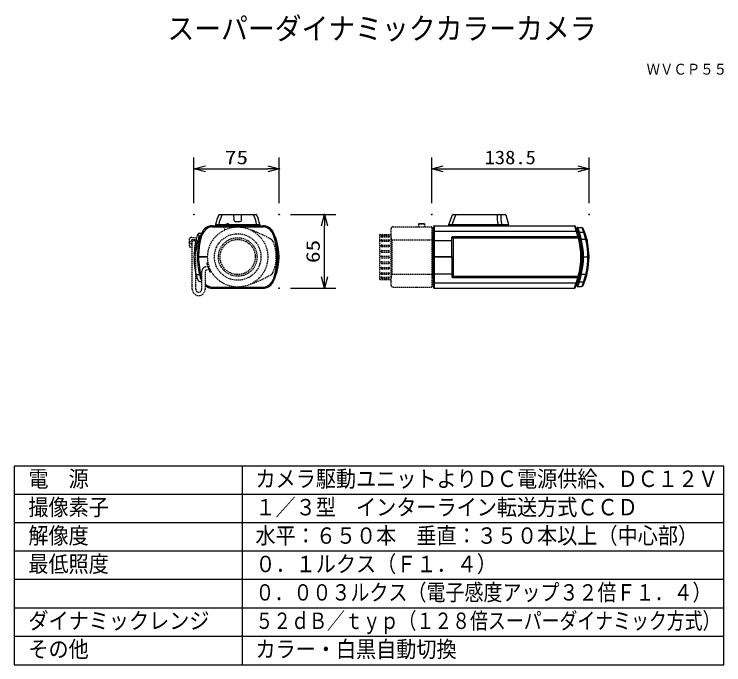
# Model space of a CAD drawing. Units: millimetres, scale not verified. Extents: x -62 to 62, y -57 to 58.
import ezdxf
from ezdxf.enums import TextEntityAlignment as Align

# ---------------------------------------------------------------- set-up
doc = ezdxf.new("R2010")
doc.units = ezdxf.units.MM
doc.header["$LTSCALE"] = 0.191441
doc.header["$PDMODE"] = 32
doc.header["$PDSIZE"] = 0.0957
doc.linetypes.add('DASHED1', pattern=[1.8, 1.2, -0.6])
for name, color, linetype in [('0-0_MOJI1', 2, 'Continuous'), ('0-1_TOUROKU', 1, 'Continuous'), ('0-2_WAKU', 1, 'Continuous'), ('0-3_GAIKEI', 1, 'Continuous'), ('0-4_SUNPO', 3, 'Continuous'), ('0-5_Defpoints', 7, 'Continuous')]:
    doc.layers.add(name, color=color, linetype=linetype)
doc.styles.add('ＭＳ ゴシック', font='')
doc.styles.get('ＭＳ ゴシック').set_extended_font_data('MS Gothic')

# ---------------------------------------------------------------- blocks, each defined once
blk = doc.blocks.new('_OPEN30')
at = {"layer": '0-5_Defpoints'}
blk.add_line((0, 0), (-1, 0), dxfattribs=at)
blk.add_lwpolyline([(-1, 0.26795), (0, 0), (-1, -0.26795)], dxfattribs=at)

msp = doc.modelspace()

# ---------------------------------------------------------------- linework, layer by layer
at = {"layer": '0-2_WAKU', "color": 4}
for p, q in [((62.5, -21.858), (-62.5, -21.858)), ((-62.5, -21.858), (-62.5, -56.858)), ((-22.2944, -56.858), (-22.2944, -21.858)), ((62.5, -56.858), (62.5, -21.858)), ((-62.5, -56.858), (62.5, -56.858))]:
    msp.add_line(p, q, dxfattribs=at)
at = {"layer": '0-2_WAKU'}
for p, q in [((62.5, -26.858), (-62.5, -26.858)), ((62.5, -31.858), (-62.5, -31.858)), ((62.5, -36.858), (-62.5, -36.858)), ((62.5, -41.858), (-62.5, -41.858)), ((62.5, -46.858), (-62.5, -46.858)), ((62.5, -51.858), (-62.5, -51.858))]:
    msp.add_line(p, q, dxfattribs=at)
at = {"layer": '0-3_GAIKEI', "color": 7}
for p, q in [((-26.3659, 22.4572), (-19.8879, 22.4572)), ((14.8274, 22.4572), (23.9828, 22.4572)), ((24.0793, 22.384), (24.559, 20.6572)), ((-27.5821, 20.4572), (-18.6718, 20.4572)), ((-27.0269, 20.6572), (-27.0269, 20.4572)), ((-19.2269, 20.6572), (-19.2269, 20.4572)), ((11.3044, 20.2269), (11.259, 15.0572)), ((11.5044, 20.4572), (36.1716, 20.4572)), ((24.559, 20.4572), (24.559, 20.6572)), ((36.7832, 20.1519), (37.4565, 20.1401)), ((-29.8639, 19.1475), (-29.4807, 19.1542)), ((11.259, 14.9572), (11.3053, 9.6555)), ((-29.797, 10.6232), (-29.4833, 10.6177)), ((-27.5721, 9.4572), (-18.6818, 9.4572)), ((11.5053, 9.4572), (36.1704, 9.4572)), ((36.7832, 9.7626), (37.4565, 9.7743))]:
    msp.add_line(p, q, dxfattribs=at)
at = {"layer": '0-3_GAIKEI'}
for p, q in [((-23.7786, 21.39), (-23.7962, 22.4572)), ((-22.4752, 21.39), (-22.4577, 22.4572)), ((-27.5821, 20.259), (-18.6718, 20.259)), ((-27.0269, 20.6572), (-19.2269, 20.6572)), ((-26.4269, 20.6572), (-26.4269, 20.4572)), ((-23.5787, 21.1935), (-22.6752, 21.1935)), ((-19.8269, 20.6572), (-19.8269, 20.4572)), ((11.5044, 20.4572), (11.459, 15.0572)), ((14.059, 20.6572), (24.559, 20.6572)), ((22.7339, 20.4572), (22.7339, 20.6572)), ((23.3762, 20.4572), (23.3762, 20.6572)), ((-30.0964, 18.8564), (-30.2397, 18.8561)), ((11.4969, 19.5031), (36.519, 19.5031)), ((37.0544, 19.3299), (37.8092, 19.323)), ((11.2833, 17.8476), (14.619, 17.8477)), ((14.619, 18.3482), (37.0798, 18.3482)), ((14.7207, 18.5572), (37.0206, 18.5572)), ((14.819, 18.3482), (14.819, 11.5572)), ((37.3955, 18.1204), (38.1679, 18.1171)), ((38.344, 18.1684), (38.389, 18.1645)), ((38.4669, 17.6572), (38.4997, 17.6572)), ((-30.2276, 15.0172), (-28.4266, 15.0172)), ((-16.0262, 15.0172), (-16.3272, 15.0172)), ((-30.2269, 14.9572), (-28.4269, 14.9572)), ((-16.0269, 14.9572), (-16.3269, 14.9572)), ((11.459, 14.9572), (11.5053, 9.4572)), ((37.599, 14.9572), (38.759, 14.9572)), ((-30.5269, 11.8558), (-29.8669, 11.8558)), ((11.2849, 11.9852), (14.619, 11.9852)), ((14.619, 11.5572), (37.0661, 11.5572)), ((14.7207, 11.3572), (37.0098, 11.3572)), ((37.4257, 11.9241), (38.1993, 11.9272)), ((11.4976, 10.4279), (36.517, 10.4279)), ((37.0544, 10.5846), (37.8092, 10.5914)), ((-27.5721, 9.6555), (-18.6818, 9.6555))]:
    msp.add_line(p, q, dxfattribs=at)
at = {"layer": '0-3_GAIKEI', "linetype": 'DASHED1'}
for p, q in [((-25.6694, 20.4808), (-24.7297, 20.8228)), ((-25.4014, 19.7444), (-25.6694, 20.4808)), ((-24.4617, 20.0864), (-24.7297, 20.8228)), ((4.259, 20.2572), (10.959, 20.2572)), ((8.759, 20.8228), (9.759, 20.8228)), ((11.059, 20.1572), (11.059, 9.7572)), ((1.859, 18.8072), (1.859, 11.1072)), ((1.959, 18.9072), (3.859, 18.9072)), ((3.859, 19.8572), (3.859, 10.0572)), ((4.0197, 17.9572), (3.859, 18.9393)), ((-31.1289, 9.2753), (-31.1289, 17.5477)), ((-30.5289, 9.2753), (-30.5289, 17.5477)), ((2.249, 18.6604), (3.469, 18.6604)), ((2.249, 18.5104), (3.469, 18.5104)), ((2.249, 17.9572), (3.469, 17.9572)), ((2.249, 17.7697), (3.469, 17.7697)), ((4.0197, 17.9572), (4.0197, 11.9572)), ((4.0197, 17.9572), (11.159, 17.9572)), ((2.249, 17.0447), (3.469, 17.0447)), ((2.249, 16.7822), (3.469, 16.7822)), ((2.249, 16.0947), (3.469, 16.0947)), ((2.249, 15.7947), (3.469, 15.7947)), ((2.249, 15.1072), (3.469, 15.1072)), ((-28.3265, 13.9303), (-28.5146, 13.8624)), ((2.249, 14.8072), (3.469, 14.8072)), ((2.249, 14.1197), (3.469, 14.1197)), ((2.249, 13.8197), (3.469, 13.8197)), ((-28.8229, 13.2195), (-28.4389, 13.3581)), ((-28.2351, 12.7938), (-28.6191, 12.6551)), ((-28.5747, 13.7344), (-28.0992, 12.4176)), ((2.249, 13.1322), (3.469, 13.1322)), ((2.249, 12.8697), (3.469, 12.8697)), ((-29.4833, 12.2789), (-29.4833, 9.2753)), ((-28.8833, 12.2789), (-28.8833, 9.2753)), ((-27.9712, 12.3575), (-27.7831, 12.4254)), ((2.249, 12.1447), (3.469, 12.1447)), ((2.249, 11.9572), (3.469, 11.9572)), ((2.249, 11.4041), (3.469, 11.4041)), ((2.249, 11.2541), (3.469, 11.2541)), ((4.0197, 11.9572), (3.859, 10.9752)), ((4.0197, 11.9572), (11.159, 11.9572)), ((1.959, 11.0072), (3.859, 11.0072)), ((4.259, 9.6572), (10.959, 9.6572))]:
    msp.add_line(p, q, dxfattribs=at)
at = {"layer": '0-3_GAIKEI', "color": 7}
msp.add_lwpolyline([(14.059, 20.4572), (14.059, 20.6572), (14.7342, 22.3935)], dxfattribs=at)
at = {"layer": '0-3_GAIKEI'}
for points in [[(14.659, 20.4572), (14.659, 20.6571), (15.2757, 22.4025)], [(11.2895, 18.5497), (11.159, 18.5475), (11.159, 11.367), (11.2903, 11.3647)], [(11.259, 15.0572), (14.619, 15.0572), (14.619, 18.4572)], [(11.259, 14.9572), (14.619, 14.9572), (14.619, 11.4572)]]:
    msp.add_lwpolyline(points, dxfattribs=at)
at = {"layer": '0-3_GAIKEI', "linetype": 'DASHED1'}
for points in [[(-25.6694, 20.4808), (-25.6097, 20.6089), (-24.8579, 20.8825), (-24.7297, 20.8228)], [(8.759, 20.2572), (8.759, 20.8228), (8.859, 20.8825), (9.659, 20.8825), (9.759, 20.8228), (9.759, 20.2572)], [(-31.1289, 16.677), (-31.4269, 16.6472), (-31.6269, 16.8472), (-31.6269, 18.2472), (-31.4269, 18.4472), (-30.4269, 18.3472)], [(-31.1289, 17.0477), (-31.1669, 17.0477), (-31.3269, 17.2077), (-31.3269, 17.8877), (-31.1669, 18.0477), (-30.4869, 18.0477), (-30.3269, 17.8877), (-30.3269, 17.2077), (-30.4869, 17.0477), (-30.5289, 17.0477)]]:
    msp.add_lwpolyline(points, dxfattribs=at)
for radius in [5.3, 4.1, 3.4, 3.1]:
    msp.add_circle((-23.1269, 14.9572), radius, dxfattribs=at)
at = {"layer": '0-3_GAIKEI', "color": 7}
for centre, radius, start, end in [((-21.1064, 19.6837), 6, 153.05496, 170.66255), ((-26.3659, 22.3572), 0.1, 90.0048, 153.04864), ((-19.8879, 22.3572), 0.1, 26.94381, 89.99635), ((-25.1474, 19.6837), 6, 9.33744, 26.94503), ((14.8274, 22.3572), 0.1, 90, 158.74949), ((23.9281, 22.2849), 0.1808, 33.23338, 72.37614), ((-27.5821, 18.4572), 2, 89.99946, 148.47098), ((-18.6718, 18.4572), 2, 31.52957, 90.00062), ((11.5044, 20.2572), 0.2, 90.0001, 179.4999), ((36.1716, 20.2572), 0.2, 24.71038, 89.99986), ((24.6324, 14.9384), 12.9059, 15.31937, 24.74613), ((36.7797, 19.9519), 0.2, 88.99993, 202.08706), ((37.4513, 19.8402), 0.3, 23.32307, 89), ((-25.5999, 16.9132), 5, 156.02862, 166.7569), ((-29.8568, 18.8066), 0.341, 91.18484, 156.11936), ((-25.025, 16.8884), 5, 148.47024, 168.93905), ((-21.2288, 16.8884), 5, 11.06058, 31.52999), ((23.883, 14.7185), 13.7181, 0.99708, 22.08706), ((26.125, 14.9572), 12.634, 359.99981, 23.32179), ((-12.7656, 14.4322), 18.069, 168.422, 178.33489), ((-14.3251, 14.7924), 15.9033, 168.92372, 179.19002), ((-25.2981, 14.9801), 9.4712, 339.12095, 20.57937), ((25.4281, 14.9748), 12.1294, 343.6346, 16.02818), ((-17.2885, 14.9572), 13.5384, 180, 193.24312), ((-14.2294, 15.2365), 16, 181, 191.72434), ((23.883, 15.1959), 13.7181, 337.91294, 359.00292), ((26.125, 14.9572), 12.634, 336.67824, 359.99981), ((-25.5999, 13.0012), 5, 193.24312, 205.92078), ((-24.9999, 13.0012), 5, 191.7241, 206.27458), ((-21.254, 13.0012), 5, 329.02571, 348.2759), ((24.1299, 15.0931), 13.4108, 335.70316, 344.71276), ((-29.7899, 10.9641), 0.341, 205.82342, 268.81028), ((-18.6818, 11.4572), 2, 270, 329.02646), ((36.7797, 9.9625), 0.2, 157.91295, 271.00001), ((-27.5721, 11.4572), 2, 229.03359, 270), ((11.5053, 9.6572), 0.2, 180.50006, 270), ((36.1704, 9.6572), 0.2, 270, 335.73591), ((37.4513, 10.0743), 0.3, 271, 336.67788)]:
    msp.add_arc(centre, radius, start, end, dxfattribs=at)
at = {"layer": '0-3_GAIKEI'}
for centre, radius, start, end in [((-21.1052, 19.9008), 5.4013, 151.75128, 171.93372), ((-23.5789, 21.3932), 0.1998, 180.93366, 270.06634), ((-22.675, 21.3932), 0.1998, 269.93322, 359.06678), ((-25.1487, 19.9008), 5.4013, 8.06628, 28.24872), ((30.6949, 22.3003), 8.1294, 178.89403, 191.66076), ((23.1309, 22.3683), 0.0892, 10.15338, 85.84071), ((29.1182, 22.0336), 5.9099, 176.60074, 193.46685), ((-27.5821, 18.459), 1.8, 90.00027, 148.46946), ((-18.6718, 18.459), 1.8, 31.53054, 89.99973), ((15.7891, 12.4948), 21.8825, 16.08386, 21.33814), ((21.6085, 14.4768), 16.2012, 1.69935, 20.50495), ((37.4513, 20.0396), 0.1006, 18.67685, 87.01329), ((24.2212, 14.7669), 14.3425, 0.7604, 21.7081), ((-30.0773, 18.7063), 0.1513, 338.55576, 97.2785), ((-25.025, 16.8901), 4.8, 148.4698, 168.93895), ((-21.2828, 16.8691), 4.857, 11.18234, 31.40891), ((11.4665, 19.3162), 0.1893, 80.77839, 153.63216), ((37.0747, 19.1123), 0.2185, 95.31406, 167.05011), ((37.8672, 19.1301), 0.2014, 50.97012, 106.73164), ((-12.2368, 13.9663), 18.3092, 165.17493, 169.79604), ((-14.2283, 14.7796), 15.8011, 168.93937, 178.99964), ((-32.0256, 14.7796), 15.8011, 1.00036, 11.06063), ((-32.0245, 14.778), 16, 0.99997, 11.06086), ((14.719, 18.4572), 0.1, 89.01804, 179.99061), ((24.4646, 14.9562), 12.8647, 344.68022, 15.10832), ((37.1112, 17.6199), 1.389, 1.53988, 23.08245), ((-43.5728, 18.5766), 13.3864, 349.11977, 354.13941), ((-31.1956, 16.2594), 0.7966, 294.85416, 344.7508), ((-16.441, 15.0923), 13.5866, 180.56961, 196.27314), ((-32.0258, 15.2349), 15.8013, 348.27599, 358.99324), ((-32.0245, 15.2365), 16, 348.27566, 359), ((21.7295, 15.4139), 16.0795, 339.42324, 358.3726), ((24.3233, 15.1273), 14.2402, 338.21577, 359.3157), ((-21.3079, 13.0205), 4.8571, 329.13939, 348.16137), ((14.719, 11.4572), 0.1, 180.00967, 270.98167), ((14.6512, 17.6873), 23.0393, 339.07065, 344.05296), ((38.2926, 12.3658), 0.4484, 257.98805, 282.61503), ((-27.5719, 11.4557), 1.8002, 223.24564, 269.99658), ((-18.6818, 11.4555), 1.8, 270.00028, 329.02493), ((11.4671, 10.6159), 0.1904, 207.11587, 279.22656), ((37.0747, 10.8022), 0.2185, 192.95059, 264.68391), ((37.8616, 10.8037), 0.2186, 256.14908, 307.64136), ((37.4513, 9.8748), 0.1006, 272.98639, 341.32346)]:
    msp.add_arc(centre, radius, start, end, dxfattribs=at)
at = {"layer": '0-3_GAIKEI', "linetype": 'DASHED1'}
for centre, radius, start, end in [((4.259, 19.8572), 0.4, 90, 180), ((10.959, 20.1572), 0.1, 360, 90), ((-29.4926, -3.7118), 25, 60.83736, 69.86007), ((1.959, 18.8072), 0.1, 90, 180), ((-30.8289, 17.5499), 0.3, 359.58558, 180.41442), ((-17.7976, 17.246), 1, 23.2417, 60.83736), ((-23.1269, 14.9572), 6.8, 336.7583, 23.2417), ((2.2404, 18.49), 0.1706, 87.12279, 146.00731), ((2.2474, 18.6946), 0.1842, 216.3636, 270.5063), ((2.2416, 17.7846), 0.1728, 87.54049, 145.58962), ((2.2302, 17.901), 0.1326, 188.1301, 278.1301), ((3.4776, 18.49), 0.1706, 33.99269, 92.87721), ((3.4706, 18.6946), 0.1842, 269.4937, 323.6364), ((3.4764, 17.7846), 0.1728, 34.41038, 92.45951), ((3.4877, 17.901), 0.1326, 261.8699, 351.8699), ((2.2464, 16.892), 0.1528, 89.01095, 164.72884), ((2.249, 16.9322), 0.15, 180, 270), ((3.4716, 16.892), 0.1528, 15.27116, 90.98905), ((3.469, 16.9322), 0.15, 270, 360), ((2.249, 15.9447), 0.15, 90, 270), ((2.249, 14.9572), 0.15, 90, 270), ((3.469, 15.9447), 0.15, 270, 90), ((3.469, 14.9572), 0.15, 270, 90), ((-28.4806, 13.7683), 0.1, 109.85389, 199.85389), ((2.249, 13.9697), 0.15, 90, 270), ((3.469, 13.9697), 0.15, 270, 90), ((-28.4833, 12.2789), 1, 109.85389, 180), ((-28.4833, 12.2789), 0.4, 109.85389, 180), ((2.249, 12.9822), 0.15, 90, 180), ((2.2464, 13.0225), 0.1528, 195.27116, 270.98905), ((3.469, 12.9822), 0.15, 0, 90), ((3.4716, 13.0225), 0.1528, 269.01095, 344.72884), ((-28.0052, 12.4515), 0.1, 199.85389, 289.85389), ((-29.4926, 33.6262), 25, 290.13993, 299.16264), ((-17.7976, 12.6685), 1, 299.16264, 336.7583), ((2.2302, 12.0135), 0.1326, 81.8699, 171.8699), ((2.2416, 12.1299), 0.1728, 214.41038, 272.45951), ((2.2474, 11.2199), 0.1842, 89.4937, 143.6364), ((2.2404, 11.4245), 0.1706, 213.99269, 272.87721), ((3.4877, 12.0135), 0.1326, 8.1301, 98.1301), ((3.4764, 12.1299), 0.1728, 267.54049, 325.58962), ((3.4706, 11.2199), 0.1842, 36.3636, 90.5063), ((3.4776, 11.4245), 0.1706, 267.12279, 326.00731), ((1.959, 11.1072), 0.1, 180, 270), ((4.259, 10.0572), 0.4, 180, 270), ((-30.0061, 9.2753), 1.1228, 180, 0), ((-30.0061, 9.2753), 0.5228, 180, 360), ((10.959, 9.7572), 0.1, 270, 0)]:
    msp.add_arc(centre, radius, start, end, dxfattribs=at)
at = {"layer": '0-4_SUNPO'}
for p, q in [((-30.8269, 24.4621), (-30.8269, 32.4621)), ((-15.8269, 24.4621), (-15.8269, 32.4621)), ((11.059, 24.4621), (11.059, 32.4621)), ((38.759, 24.4621), (38.759, 32.4621)), ((-28.8269, 30.4621), (-17.8269, 30.4621)), ((13.059, 30.4621), (36.759, 30.4621)), ((-13.8403, 22.4572), (-5.8403, 22.4572)), ((-7.8403, 11.4572), (-7.8403, 20.4572)), ((-13.8403, 9.4572), (-5.8403, 9.4572))]:
    msp.add_line(p, q, dxfattribs=at)
at = {"layer": '0-5_Defpoints'}
for p in [(-15.8269, 30.4621), (38.759, 30.4621), (-30.8269, 22.4621), (-15.8403, 22.4572), (-15.8269, 22.4621), (-7.8403, 22.4572), (11.059, 22.4621), (38.759, 22.4621), (-15.8403, 9.4572)]:
    msp.add_point(p, dxfattribs=at)

# ---------------------------------------------------------------- block references
at = {"layer": '0-4_SUNPO', "xscale": 2, "yscale": 2}
for p, rotation in [((-30.8269, 30.4621), 180), ((11.059, 30.4621), 180), ((-7.8403, 22.4572), 90), ((-7.8403, 9.4572), 270)]:
    msp.add_blockref('_OPEN30', p, dxfattribs=dict(at, rotation=rotation))
for p in [(-15.8269, 30.4621), (38.759, 30.4621)]:
    msp.add_blockref('_OPEN30', p, dxfattribs=at)

# ---------------------------------------------------------------- texts
at = {"layer": '0-0_MOJI1', "style": 'ＭＳ ゴシック'}
for s, height, width, p in [('スーパーダイナミックカラーカメラ', 3.848, 0.9, (-35.5, 52.1178)), ('電\u3000源', 2.887, 0.9, (-60, -26.4131)), ('カメラ駆動ユニットよりＤＣ電源供給、ＤＣ１２Ｖ', 2.887, 0.9, (-20, -26.4131)), ('撮像素子', 2.887, 0.9, (-60, -31.4131)), ('１／３型\u3000インターライン転送方式ＣＣＤ', 2.887, 0.9, (-20, -31.4131)), ('解像度', 2.887, 0.9, (-60, -36.4131)), ('水平：６５０本\u3000垂直：３５０本以上（中心部）', 2.887, 0.9, (-20, -36.4131)), ('最低照度', 2.887, 0.9, (-60, -41.4131)), ('０．１ルクス（Ｆ１．４）', 2.887, 0.9, (-20, -41.4131)), ('０．００３ルクス（電子感度アップ３２倍Ｆ１．４）', 2.887, 0.85, (-20, -46.4131)), ('ダイナミックレンジ', 2.887, 0.9, (-60, -51.4131)), ('５２ｄＢ／ｔｙｐ（１２８倍スーパーダイナミック方式）', 2.887, 0.8, (-20, -51.4131)), ('その他', 2.887, 0.9, (-60, -56.4131)), ('カラー・白黒自動切換', 2.887, 0.9, (-20, -56.4131))]:
    msp.add_text(s, height=height, dxfattribs=dict(at, width=width)).set_placement(p, align=Align.BOTTOM_LEFT)
at = {"layer": '0-1_TOUROKU', "style": 'ＭＳ ゴシック', "width": 0.9}
msp.add_text('ＷＶＣＰ５５', height=1.924, dxfattribs=at).set_placement((48.8999, 46.4879), align=Align.BOTTOM_LEFT)
at = {"layer": '0-4_SUNPO', "style": 'ＭＳ ゴシック'}
for s, width, p in [('75', 1.25, (-25.3939, 30.5717)), ('138.5', 1.1, (20.3814, 30.5717))]:
    msp.add_text(s, height=2.406, dxfattribs=dict(at, width=width)).set_placement(p, align=Align.BOTTOM_LEFT)
at = {"layer": '0-4_SUNPO', "style": 'ＭＳ ゴシック', "width": 1.25}
msp.add_text('65', height=2.406, rotation=90, dxfattribs=at).set_placement((-7.9498, 13.8903), align=Align.BOTTOM_LEFT)

doc.saveas('drawing.dxf')
